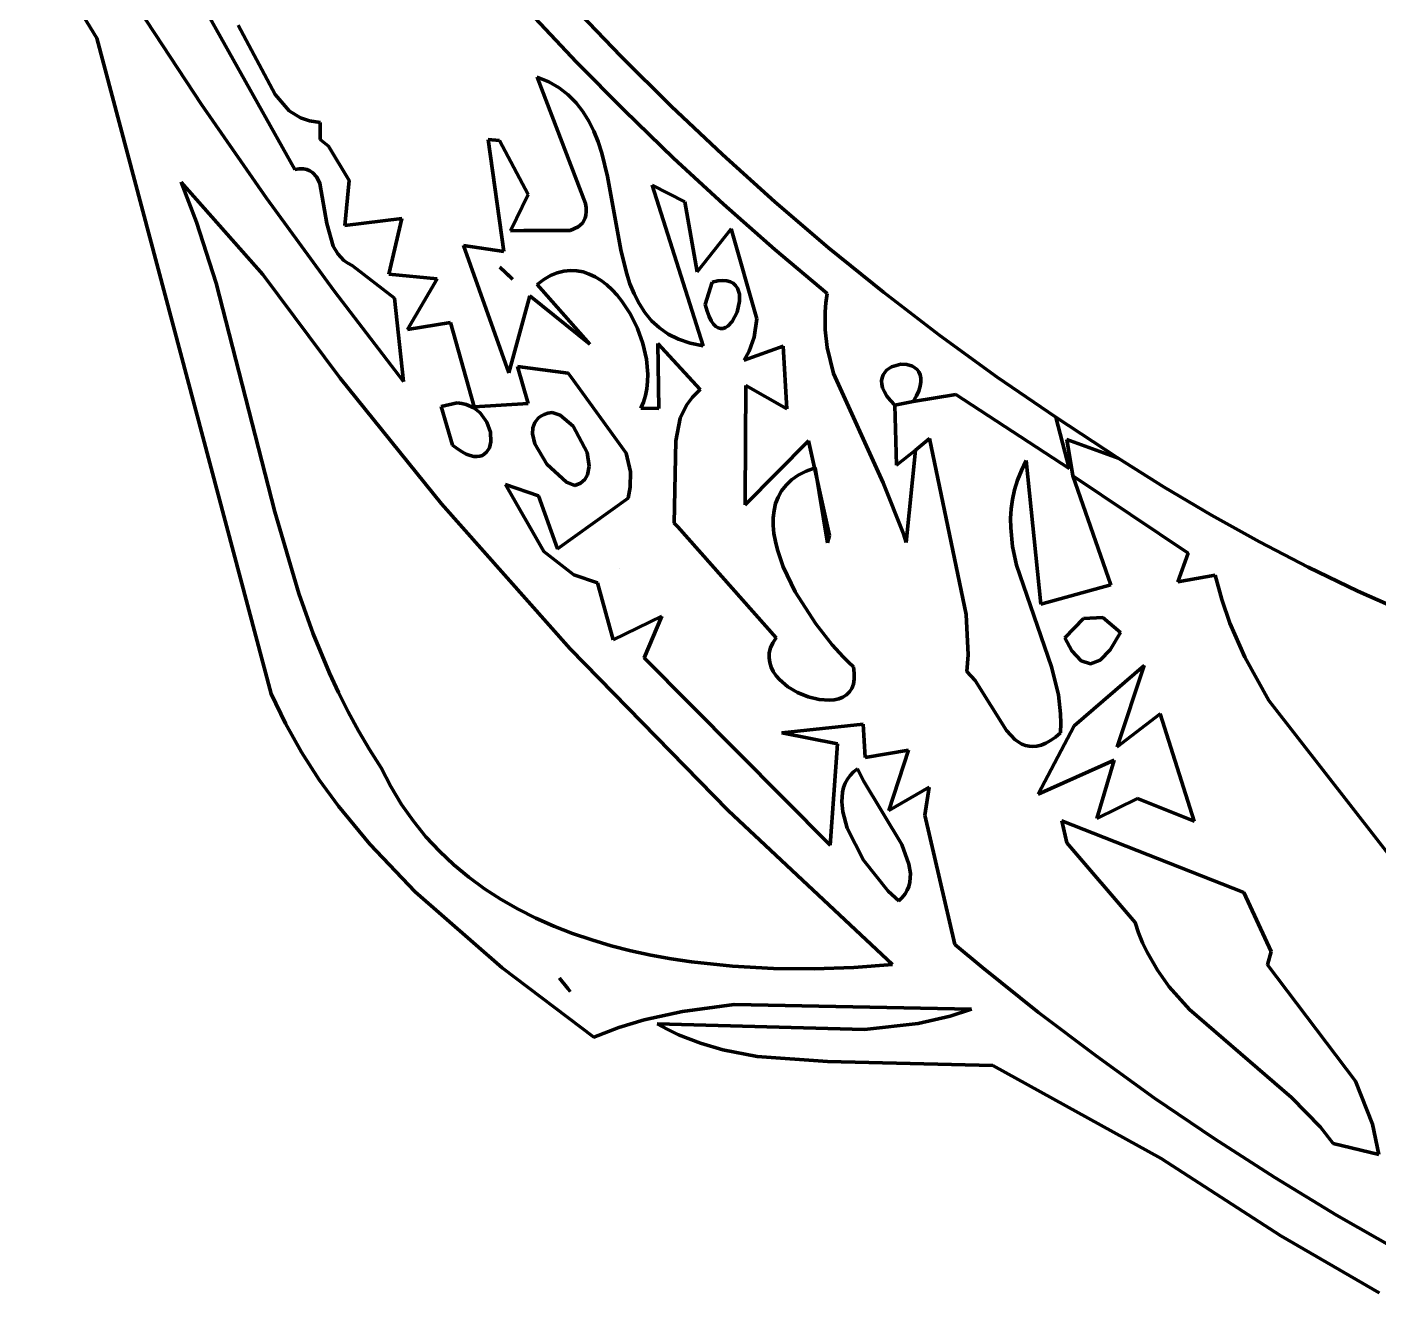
# Model space of a CAD drawing. Header units: millimetres. Extents: x 0 to 10.4, y 0 to 8.2.
# Drawn here: x 1.097 to 1.836, y 1.338 to 2.03 of the extents above; entities that cross this region are included whole.
import ezdxf

# ---------------------------------------------------------------- set-up
doc = ezdxf.new("R2010")
doc.units = ezdxf.units.MM
for name, color, linetype, lineweight in [('color#000000ff', 7, 'CONTINUOUS', 100), ('color#929292ff', 7, 'CONTINUOUS', 100), ('color#ffffffff', 7, 'CONTINUOUS', 100)]:
    doc.layers.add(name, color=color, linetype=linetype, lineweight=lineweight)

msp = doc.modelspace()

# ---------------------------------------------------------------- linework, layer by layer
at = {"layer": 'color#000000ff'}
for p, q in [((1.24354, 1.95246), (1.14, 2.13721)), ((1.13533, 2.02415), (1.09723, 2.08706)), ((1.15835, 2.04013), (1.19266, 1.98802)), ((1.39518, 2.04211), (1.42191, 2.01428)), ((1.39759, 2.0111), (1.37199, 2.03815)), ((1.21267, 2.03135), (1.23278, 1.99335)), ((1.23059, 1.66595), (1.13533, 2.02415)), ((1.4238, 1.98462), (1.39759, 2.0111)), ((1.42191, 2.01428), (1.4493, 1.9871)), ((1.37609, 2.00293), (1.38248, 2.00027)), ((1.40248, 1.93381), (1.37609, 2.00293)), ((1.38248, 2.00027), (1.38812, 1.99701)), ((1.38812, 1.99701), (1.39306, 1.9932)), ((1.19266, 1.98802), (1.22821, 1.93671)), ((1.23278, 1.99335), (1.24056, 1.98446)), ((1.39306, 1.9932), (1.39737, 1.98888)), ((1.39737, 1.98888), (1.4011, 1.98411)), ((1.24056, 1.98446), (1.24676, 1.98068)), ((1.24676, 1.98068), (1.25172, 1.97898)), ((1.4011, 1.98411), (1.40431, 1.97893)), ((1.45061, 1.95871), (1.4238, 1.98462)), ((1.4493, 1.9871), (1.47734, 1.96059)), ((1.25172, 1.97898), (1.25743, 1.97804)), ((1.25743, 1.97804), (1.25748, 1.96877)), ((1.40431, 1.97893), (1.40706, 1.97338)), ((1.40706, 1.97338), (1.4094, 1.96752)), ((1.25748, 1.96877), (1.26202, 1.96523)), ((1.35783, 1.9077), (1.34925, 1.96879)), ((1.34925, 1.96879), (1.35545, 1.96832)), ((1.35545, 1.96832), (1.37112, 1.93878)), ((1.4094, 1.96752), (1.4114, 1.9614)), ((1.26202, 1.96523), (1.27331, 1.94639)), ((1.4114, 1.9614), (1.41457, 1.94854)), ((1.47802, 1.9334), (1.45061, 1.95871)), ((1.47734, 1.96059), (1.50604, 1.93478)), ((1.24605, 1.95277), (1.24354, 1.95246)), ((1.24827, 1.95274), (1.24605, 1.95277)), ((1.25021, 1.95239), (1.24827, 1.95274)), ((1.2519, 1.95174), (1.25021, 1.95239)), ((1.25335, 1.95081), (1.2519, 1.95174)), ((1.18146, 1.94556), (1.18981, 1.9237)), ((1.22613, 1.895), (1.18146, 1.94556)), ((1.25566, 1.9482), (1.25335, 1.95081)), ((1.2573, 1.94472), (1.25566, 1.9482)), ((1.26104, 1.92298), (1.2573, 1.94472)), ((1.27331, 1.94639), (1.27092, 1.92183)), ((1.41457, 1.94854), (1.42173, 1.90851)), ((1.46675, 1.85601), (1.43896, 1.94386)), ((1.43896, 1.94386), (1.45689, 1.9348)), ((1.22821, 1.93671), (1.26501, 1.88624)), ((1.37112, 1.93878), (1.36152, 1.91889)), ((1.40281, 1.93146), (1.40248, 1.93381)), ((1.40269, 1.92746), (1.40288, 1.92934)), ((1.40288, 1.92934), (1.40281, 1.93146)), ((1.45689, 1.9348), (1.4635, 1.89653)), ((1.50605, 1.9087), (1.47802, 1.9334)), ((1.50604, 1.93478), (1.5354, 1.90969)), ((1.18981, 1.9237), (1.20059, 1.8903)), ((1.26457, 1.91054), (1.26104, 1.92298)), ((1.27092, 1.92183), (1.30217, 1.92562)), ((1.30217, 1.92562), (1.29496, 1.89524)), ((1.39858, 1.92102), (1.4008, 1.92304)), ((1.4008, 1.92304), (1.40228, 1.92579)), ((1.40228, 1.92579), (1.40269, 1.92746)), ((1.36152, 1.91889), (1.36885, 1.91913)), ((1.36885, 1.91913), (1.39411, 1.91912)), ((1.39411, 1.91912), (1.39858, 1.92102)), ((1.4635, 1.89653), (1.48222, 1.91999)), ((1.48222, 1.91999), (1.49617, 1.87084)), ((1.26707, 1.90628), (1.26457, 1.91054)), ((1.36054, 1.84125), (1.33574, 1.91098)), ((1.33574, 1.91098), (1.35783, 1.9077)), ((1.42173, 1.90851), (1.42486, 1.89594)), ((1.5347, 1.88464), (1.50605, 1.9087)), ((1.5354, 1.90969), (1.56542, 1.88534)), ((1.27046, 1.90269), (1.26707, 1.90628)), ((1.27254, 1.90119), (1.27046, 1.90269)), ((1.27491, 1.89993), (1.27254, 1.90119)), ((1.29813, 1.88216), (1.27491, 1.89993)), ((1.26834, 1.83838), (1.22613, 1.895)), ((1.29496, 1.89524), (1.32151, 1.89276)), ((1.32151, 1.89276), (1.30526, 1.86498)), ((1.35568, 1.89904), (1.3611, 1.89395)), ((1.36265, 1.8925), (1.35568, 1.89904)), ((1.3611, 1.89395), (1.36265, 1.8925)), ((1.37969, 1.89241), (1.37602, 1.88962)), ((1.38336, 1.89453), (1.37969, 1.89241)), ((1.38701, 1.89604), (1.38336, 1.89453)), ((1.39064, 1.89694), (1.38701, 1.89604)), ((1.39422, 1.89729), (1.39064, 1.89694)), ((1.39775, 1.8971), (1.39422, 1.89729)), ((1.40122, 1.89642), (1.39775, 1.8971)), ((1.4046, 1.89528), (1.40122, 1.89642)), ((1.40788, 1.89371), (1.4046, 1.89528)), ((1.41106, 1.89173), (1.40788, 1.89371)), ((1.42486, 1.89594), (1.42682, 1.89002)), ((1.20059, 1.8903), (1.23261, 1.76542)), ((1.26501, 1.88624), (1.30305, 1.83665)), ((1.37602, 1.88962), (1.40483, 1.85693)), ((1.41412, 1.88939), (1.41106, 1.89173)), ((1.41704, 1.88672), (1.41412, 1.88939)), ((1.41981, 1.88375), (1.41704, 1.88672)), ((1.42682, 1.89002), (1.42912, 1.8844)), ((1.47181, 1.89095), (1.468, 1.87872)), ((1.47486, 1.89162), (1.47181, 1.89095)), ((1.47752, 1.89185), (1.47486, 1.89162)), ((1.4798, 1.89166), (1.47752, 1.89185)), ((1.48172, 1.89111), (1.4798, 1.89166)), ((1.4833, 1.89023), (1.48172, 1.89111)), ((1.48456, 1.88907), (1.4833, 1.89023)), ((1.48552, 1.88767), (1.48456, 1.88907)), ((1.4866, 1.8843), (1.48552, 1.88767)), ((1.53392, 1.87964), (1.5347, 1.88464)), ((1.56542, 1.88534), (1.59612, 1.86176)), ((1.30305, 1.83665), (1.29813, 1.88216)), ((1.37207, 1.88345), (1.36054, 1.84125)), ((1.40483, 1.85693), (1.37207, 1.88345)), ((1.42242, 1.88051), (1.41981, 1.88375)), ((1.42709, 1.87336), (1.42242, 1.88051)), ((1.42912, 1.8844), (1.43183, 1.87913)), ((1.43183, 1.87913), (1.43499, 1.87425)), ((1.468, 1.87872), (1.46896, 1.87505)), ((1.48533, 1.87452), (1.4867, 1.88046)), ((1.4867, 1.88046), (1.4866, 1.8843)), ((1.53348, 1.87468), (1.53392, 1.87964)), ((1.43095, 1.86553), (1.42709, 1.87336)), ((1.43499, 1.87425), (1.43866, 1.86982)), ((1.43866, 1.86982), (1.4429, 1.86589)), ((1.46896, 1.87505), (1.47002, 1.87204)), ((1.47002, 1.87204), (1.47118, 1.86966)), ((1.48259, 1.86936), (1.48533, 1.87452)), ((1.49617, 1.87084), (1.49478, 1.86076)), ((1.53351, 1.86488), (1.53348, 1.87468)), ((1.30526, 1.86498), (1.32863, 1.8688)), ((1.32863, 1.8688), (1.34165, 1.82272)), ((1.43388, 1.85728), (1.43095, 1.86553)), ((1.4429, 1.86589), (1.44778, 1.86249)), ((1.44778, 1.86249), (1.45334, 1.85968)), ((1.47118, 1.86966), (1.47241, 1.86785)), ((1.47241, 1.86785), (1.47369, 1.86659)), ((1.47369, 1.86659), (1.475, 1.86582)), ((1.475, 1.86582), (1.47634, 1.86551)), ((1.47634, 1.86551), (1.47767, 1.86561)), ((1.47767, 1.86561), (1.47898, 1.86609)), ((1.47898, 1.86609), (1.48024, 1.8669)), ((1.48024, 1.8669), (1.48259, 1.86936)), ((1.53465, 1.85524), (1.53351, 1.86488)), ((1.43579, 1.84887), (1.43388, 1.85728)), ((1.4652, 1.83215), (1.44211, 1.8574)), ((1.44211, 1.8574), (1.44258, 1.82178)), ((1.45334, 1.85968), (1.45964, 1.8575)), ((1.45964, 1.8575), (1.46675, 1.85601)), ((1.4892, 1.84822), (1.51056, 1.85591)), ((1.49478, 1.86076), (1.49201, 1.85322)), ((1.51056, 1.85591), (1.51265, 1.82163)), ((1.53809, 1.84102), (1.53465, 1.85524)), ((1.59612, 1.86176), (1.62749, 1.83898)), ((1.43656, 1.84057), (1.43579, 1.84887)), ((1.49201, 1.85322), (1.4892, 1.84822)), ((1.37113, 1.8245), (1.36539, 1.84472)), ((1.36539, 1.84472), (1.39299, 1.84107)), ((1.39299, 1.84107), (1.3947, 1.83902)), ((1.43648, 1.83653), (1.43656, 1.84057)), ((1.56517, 1.78112), (1.53809, 1.84102)), ((1.56518, 1.8402), (1.56461, 1.83866)), ((1.56713, 1.84279), (1.56518, 1.8402)), ((1.56987, 1.84466), (1.56713, 1.84279)), ((1.57481, 1.84604), (1.56987, 1.84466)), ((1.57819, 1.84594), (1.57481, 1.84604)), ((1.5813, 1.84498), (1.57819, 1.84594)), ((1.5838, 1.8431), (1.5813, 1.84498)), ((1.58473, 1.8418), (1.5838, 1.8431)), ((1.5854, 1.84026), (1.58473, 1.8418)), ((1.58576, 1.83847), (1.5854, 1.84026)), ((1.32388, 1.76976), (1.26834, 1.83838)), ((1.3947, 1.83902), (1.42481, 1.79747)), ((1.43608, 1.83262), (1.43648, 1.83653)), ((1.49024, 1.83445), (1.48975, 1.77269)), ((1.51265, 1.82163), (1.49024, 1.83445)), ((1.56461, 1.83866), (1.56435, 1.83695)), ((1.56435, 1.83695), (1.56445, 1.83509)), ((1.56445, 1.83509), (1.56494, 1.83308)), ((1.56494, 1.83308), (1.56587, 1.83092)), ((1.58464, 1.83153), (1.58542, 1.83411)), ((1.58542, 1.83411), (1.58578, 1.83642)), ((1.58578, 1.83642), (1.58576, 1.83847)), ((1.62749, 1.83898), (1.65954, 1.81702)), ((1.43424, 1.82531), (1.43534, 1.82887)), ((1.43534, 1.82887), (1.43608, 1.83262)), ((1.45766, 1.82359), (1.46094, 1.82799)), ((1.46094, 1.82799), (1.4652, 1.83215)), ((1.56587, 1.83092), (1.56726, 1.82863)), ((1.56726, 1.82863), (1.56917, 1.8262)), ((1.56917, 1.8262), (1.57163, 1.82364)), ((1.60494, 1.82951), (1.58165, 1.82556)), ((1.58165, 1.82556), (1.58339, 1.82868)), ((1.58339, 1.82868), (1.58464, 1.83153)), ((1.66694, 1.78898), (1.60494, 1.82951)), ((1.33236, 1.82497), (1.32359, 1.82297)), ((1.32359, 1.82297), (1.32985, 1.80182)), ((1.33493, 1.82463), (1.33236, 1.82497)), ((1.33731, 1.82403), (1.33493, 1.82463)), ((1.34149, 1.82211), (1.33731, 1.82403)), ((1.34489, 1.81943), (1.34149, 1.82211)), ((1.34165, 1.82272), (1.37113, 1.8245)), ((1.34855, 1.81443), (1.34489, 1.81943)), ((1.37989, 1.81853), (1.37817, 1.81769)), ((1.3819, 1.81919), (1.37989, 1.81853)), ((1.38424, 1.81966), (1.3819, 1.81919)), ((1.38871, 1.81816), (1.38424, 1.81966)), ((1.3957, 1.81217), (1.38871, 1.81816)), ((1.43278, 1.82196), (1.43424, 1.82531)), ((1.44258, 1.82178), (1.43278, 1.82196)), ((1.4543, 1.8166), (1.45766, 1.82359)), ((1.57163, 1.82364), (1.57255, 1.79077)), ((1.3505, 1.8089), (1.34855, 1.81443)), ((1.37373, 1.81127), (1.37362, 1.80794)), ((1.37474, 1.81422), (1.37373, 1.81127)), ((1.37676, 1.81668), (1.37474, 1.81422)), ((1.37817, 1.81769), (1.37676, 1.81668)), ((1.40339, 1.79775), (1.3957, 1.81217)), ((1.45192, 1.80413), (1.4543, 1.8166)), ((1.65954, 1.81702), (1.66694, 1.78898)), ((1.34997, 1.80042), (1.35075, 1.80354)), ((1.35075, 1.80354), (1.3505, 1.8089)), ((1.37362, 1.80794), (1.3749, 1.80249)), ((1.45094, 1.7592), (1.45192, 1.80413)), ((1.48972, 1.76909), (1.52446, 1.80413)), ((1.52446, 1.80413), (1.53592, 1.75235)), ((1.66889, 1.78508), (1.6657, 1.80483)), ((1.6657, 1.80483), (1.69365, 1.79476)), ((1.32985, 1.80182), (1.33252, 1.79976)), ((1.33252, 1.79976), (1.33502, 1.79814)), ((1.33502, 1.79814), (1.33734, 1.79693)), ((1.33734, 1.79693), (1.33948, 1.79612)), ((1.33948, 1.79612), (1.34143, 1.79566)), ((1.34479, 1.79574), (1.3462, 1.79621)), ((1.3462, 1.79621), (1.34846, 1.79791)), ((1.34846, 1.79791), (1.34997, 1.80042)), ((1.3749, 1.80249), (1.38134, 1.79139)), ((1.40446, 1.79039), (1.40339, 1.79775)), ((1.42481, 1.79747), (1.42706, 1.78713)), ((1.57255, 1.79077), (1.58295, 1.79901)), ((1.58295, 1.79901), (1.57773, 1.74862)), ((1.34143, 1.79566), (1.3432, 1.79554)), ((1.3432, 1.79554), (1.34479, 1.79574)), ((1.38134, 1.79139), (1.3921, 1.78164)), ((1.40362, 1.7856), (1.40446, 1.79039)), ((1.52799, 1.78937), (1.52307, 1.78754)), ((1.53471, 1.74835), (1.52799, 1.78937)), ((1.69365, 1.79476), (1.71889, 1.77876)), ((1.3921, 1.78164), (1.3967, 1.77968)), ((1.39986, 1.78097), (1.40214, 1.78298)), ((1.40214, 1.78298), (1.40362, 1.7856)), ((1.42706, 1.78713), (1.42694, 1.77877)), ((1.51519, 1.78281), (1.51217, 1.77997)), ((1.51881, 1.78534), (1.51519, 1.78281)), ((1.52307, 1.78754), (1.51881, 1.78534)), ((1.57638, 1.75332), (1.56517, 1.78112)), ((1.73187, 1.74274), (1.66889, 1.78508)), ((1.37679, 1.77409), (1.35877, 1.78026)), ((1.35877, 1.78026), (1.3797, 1.74367)), ((1.38716, 1.74521), (1.37679, 1.77409)), ((1.3967, 1.77968), (1.39986, 1.78097)), ((1.42694, 1.77877), (1.42585, 1.77287)), ((1.50972, 1.77684), (1.50782, 1.77346)), ((1.51217, 1.77997), (1.50972, 1.77684)), ((1.71889, 1.77876), (1.74466, 1.76346)), ((1.39415, 1.6905), (1.32388, 1.76976)), ((1.42585, 1.77287), (1.38716, 1.74521)), ((1.48975, 1.77269), (1.48972, 1.76909)), ((1.50644, 1.76984), (1.50555, 1.76601)), ((1.50782, 1.77346), (1.50644, 1.76984)), ((1.23261, 1.76542), (1.24589, 1.72067)), ((1.45297, 1.75714), (1.45094, 1.7592)), ((1.50555, 1.76601), (1.50512, 1.76199)), ((1.50512, 1.76199), (1.50512, 1.75782)), ((1.74466, 1.76346), (1.77091, 1.7489)), ((1.50681, 1.6965), (1.45297, 1.75714)), ((1.50512, 1.75782), (1.50552, 1.7535)), ((1.50552, 1.7535), (1.5063, 1.74908)), ((1.53592, 1.75235), (1.53471, 1.74835)), ((1.57773, 1.74862), (1.57638, 1.75332)), ((1.5063, 1.74908), (1.50742, 1.74457)), ((1.50742, 1.74457), (1.51059, 1.73538)), ((1.77091, 1.7489), (1.79763, 1.73508)), ((1.3797, 1.74367), (1.39615, 1.73101)), ((1.72636, 1.72706), (1.73187, 1.74274)), ((1.39615, 1.73101), (1.40899, 1.72652)), ((1.42083, 1.73415), (1.42083, 1.73415)), ((1.51059, 1.73538), (1.51721, 1.72157)), ((1.74673, 1.73069), (1.72636, 1.72706)), ((1.75034, 1.71739), (1.74673, 1.73069)), ((1.79763, 1.73508), (1.82477, 1.72202)), ((1.40899, 1.72652), (1.4176, 1.69535)), ((1.82477, 1.72202), (1.85231, 1.70975)), ((1.24589, 1.72067), (1.25372, 1.69874)), ((1.51721, 1.72157), (1.52833, 1.70412)), ((1.7548, 1.70451), (1.75034, 1.71739)), ((1.4176, 1.69535), (1.44416, 1.70838)), ((1.44416, 1.70838), (1.43455, 1.68562)), ((1.52833, 1.70412), (1.53739, 1.69262)), ((1.76291, 1.68593), (1.7548, 1.70451)), ((1.25372, 1.69874), (1.26262, 1.67719)), ((1.50368, 1.69098), (1.50493, 1.69373)), ((1.50493, 1.69373), (1.50681, 1.6965)), ((1.53739, 1.69262), (1.54333, 1.68609)), ((1.48041, 1.6021), (1.39415, 1.6905)), ((1.43455, 1.68562), (1.53618, 1.58328)), ((1.50284, 1.68561), (1.50299, 1.68827)), ((1.50318, 1.68302), (1.50284, 1.68561)), ((1.50299, 1.68827), (1.50368, 1.69098)), ((1.54333, 1.68609), (1.54619, 1.68323)), ((1.776, 1.66233), (1.76291, 1.68593)), ((1.50397, 1.68051), (1.50318, 1.68302)), ((1.50516, 1.67811), (1.50397, 1.68051)), ((1.50672, 1.67581), (1.50516, 1.67811)), ((1.54619, 1.68323), (1.54893, 1.68069)), ((1.54893, 1.68069), (1.54945, 1.6771)), ((1.66958, 1.64848), (1.70786, 1.68136)), ((1.70786, 1.68136), (1.69321, 1.63685)), ((1.26262, 1.67719), (1.26754, 1.66659)), ((1.5086, 1.67365), (1.50672, 1.67581)), ((1.51315, 1.66977), (1.5086, 1.67365)), ((1.54898, 1.67121), (1.54807, 1.66887)), ((1.54945, 1.67395), (1.54898, 1.67121)), ((1.54945, 1.6771), (1.54945, 1.67395)), ((1.23848, 1.64964), (1.23059, 1.66595)), ((1.26754, 1.66659), (1.27279, 1.65611)), ((1.51848, 1.66658), (1.51315, 1.66977)), ((1.52426, 1.66421), (1.51848, 1.66658)), ((1.53015, 1.66278), (1.52426, 1.66421)), ((1.54091, 1.66322), (1.53845, 1.66266)), ((1.54314, 1.66411), (1.54091, 1.66322)), ((1.54511, 1.66534), (1.54314, 1.66411)), ((1.54676, 1.66692), (1.54511, 1.66534)), ((1.54807, 1.66887), (1.54676, 1.66692)), ((1.27279, 1.65611), (1.27842, 1.64576)), ((1.53581, 1.66241), (1.53015, 1.66278)), ((1.53845, 1.66266), (1.53581, 1.66241)), ((1.8511, 1.56591), (1.776, 1.66233)), ((1.24731, 1.63398), (1.23848, 1.64964)), ((1.50988, 1.64467), (1.55435, 1.64937)), ((1.55435, 1.64937), (1.55531, 1.63105)), ((1.65, 1.61114), (1.66958, 1.64848)), ((1.69321, 1.63685), (1.71666, 1.65505)), ((1.71666, 1.65505), (1.7353, 1.59632)), ((1.27842, 1.64576), (1.28443, 1.63556)), ((1.5402, 1.63853), (1.50988, 1.64467)), ((1.257, 1.61892), (1.24731, 1.63398)), ((1.28443, 1.63556), (1.29087, 1.6255)), ((1.53618, 1.58328), (1.5402, 1.63853)), ((1.55531, 1.63105), (1.57908, 1.63513)), ((1.57908, 1.63513), (1.56837, 1.60218)), ((1.69156, 1.62969), (1.65, 1.61114)), ((1.68201, 1.5977), (1.69156, 1.62969)), ((1.2675, 1.60444), (1.257, 1.61892)), ((1.29087, 1.6255), (1.29616, 1.61517)), ((1.54565, 1.61921), (1.54446, 1.61699)), ((1.54716, 1.62128), (1.54565, 1.61921)), ((1.549, 1.62318), (1.54716, 1.62128)), ((1.55119, 1.62491), (1.549, 1.62318)), ((1.55454, 1.61838), (1.55119, 1.62491)), ((1.29616, 1.61517), (1.30201, 1.60545)), ((1.54296, 1.61217), (1.54255, 1.6069)), ((1.54357, 1.61464), (1.54296, 1.61217)), ((1.54446, 1.61699), (1.54357, 1.61464)), ((1.57537, 1.58357), (1.55454, 1.61838)), ((1.56837, 1.60218), (1.59046, 1.61488)), ((1.59046, 1.61488), (1.58803, 1.59961)), ((1.28456, 1.58372), (1.2675, 1.60444)), ((1.30201, 1.60545), (1.3084, 1.59635)), ((1.54255, 1.6069), (1.54311, 1.60132)), ((1.70418, 1.60862), (1.68201, 1.5977)), ((1.7353, 1.59632), (1.70418, 1.60862)), ((1.3084, 1.59635), (1.31529, 1.58783)), ((1.57041, 1.51793), (1.48041, 1.6021)), ((1.54311, 1.60132), (1.5455, 1.59256)), ((1.58803, 1.59961), (1.60431, 1.52892)), ((1.5455, 1.59256), (1.55439, 1.57507)), ((1.30941, 1.55778), (1.28456, 1.58372)), ((1.31529, 1.58783), (1.32266, 1.57988)), ((1.57931, 1.57276), (1.57537, 1.58357)), ((1.32266, 1.57988), (1.33048, 1.57249)), ((1.55439, 1.57507), (1.56804, 1.55798)), ((1.33048, 1.57249), (1.33872, 1.56564)), ((1.58008, 1.56768), (1.57931, 1.57276)), ((1.57984, 1.56292), (1.58008, 1.56768)), ((1.33872, 1.56564), (1.34735, 1.55931)), ((1.57843, 1.55854), (1.57929, 1.56067)), ((1.57929, 1.56067), (1.57984, 1.56292)), ((1.35701, 1.51624), (1.30941, 1.55778)), ((1.34735, 1.55931), (1.35635, 1.55349)), ((1.35635, 1.55349), (1.36569, 1.54815)), ((1.56804, 1.55798), (1.57378, 1.55285)), ((1.57378, 1.55285), (1.5757, 1.55461)), ((1.5757, 1.55461), (1.57724, 1.55651)), ((1.57724, 1.55651), (1.57843, 1.55854)), ((1.36569, 1.54815), (1.37535, 1.54329)), ((1.37535, 1.54329), (1.38528, 1.53889)), ((1.38528, 1.53889), (1.39547, 1.53493)), ((1.39547, 1.53493), (1.40588, 1.53139)), ((1.40588, 1.53139), (1.4165, 1.52826)), ((1.4165, 1.52826), (1.42728, 1.52552)), ((1.42728, 1.52552), (1.43821, 1.52315)), ((1.43821, 1.52315), (1.44926, 1.52114)), ((1.60431, 1.52892), (1.61944, 1.51636)), ((1.77528, 1.51782), (1.77727, 1.52501)), ((1.77727, 1.52501), (1.77528, 1.51782)), ((1.40715, 1.47834), (1.35701, 1.51624)), ((1.44926, 1.52114), (1.46039, 1.51947)), ((1.46039, 1.51947), (1.48281, 1.51709)), ((1.48281, 1.51709), (1.50524, 1.51588)), ((1.50524, 1.51588), (1.52747, 1.5157)), ((1.52747, 1.5157), (1.54927, 1.51643)), ((1.54927, 1.51643), (1.57041, 1.51793)), ((1.61944, 1.51636), (1.6502, 1.4918)), ((1.38826, 1.51049), (1.39288, 1.50481)), ((1.3942, 1.50319), (1.38826, 1.51049)), ((1.39288, 1.50481), (1.3942, 1.50319)), ((1.48385, 1.49603), (1.45546, 1.49233)), ((1.61344, 1.49357), (1.48385, 1.49603)), ((1.60188, 1.48979), (1.61344, 1.49357)), ((1.4345, 1.48765), (1.42073, 1.48347)), ((1.45546, 1.49233), (1.4345, 1.48765)), ((1.44746, 1.4824), (1.44165, 1.48549)), ((1.44165, 1.48549), (1.55494, 1.48245)), ((1.55494, 1.48245), (1.58439, 1.48572)), ((1.58439, 1.48572), (1.60188, 1.48979)), ((1.6502, 1.4918), (1.68158, 1.46801)), ((1.42073, 1.48347), (1.40715, 1.47834)), ((1.45334, 1.47963), (1.44746, 1.4824)), ((1.46532, 1.47499), (1.45334, 1.47963)), ((1.47755, 1.47142), (1.46532, 1.47499)), ((1.49629, 1.46778), (1.47755, 1.47142)), ((1.53477, 1.46494), (1.49629, 1.46778)), ((1.62523, 1.46284), (1.53477, 1.46494)), ((1.68158, 1.46801), (1.71358, 1.445)), ((1.71718, 1.41188), (1.62523, 1.46284)), ((1.71358, 1.445), (1.74615, 1.42283)), ((1.74615, 1.42283), (1.7793, 1.4015)), ((1.78258, 1.36977), (1.71718, 1.41188)), ((1.7793, 1.4015), (1.813, 1.38106)), ((1.813, 1.38106), (1.84724, 1.36153)), ((1.83641, 1.33849), (1.78258, 1.36977))]:
    msp.add_line(p, q, dxfattribs=at)
at = {"layer": 'color#929292ff'}
for p, q in [((1.57163, 1.82364), (1.58165, 1.82556)), ((1.58165, 1.82556), (1.60494, 1.82951)), ((1.60494, 1.82951), (1.66694, 1.78898)), ((1.37817, 1.81769), (1.37989, 1.81853)), ((1.37989, 1.81853), (1.3819, 1.81919)), ((1.3819, 1.81919), (1.38424, 1.81966)), ((1.38424, 1.81966), (1.38871, 1.81816)), ((1.38871, 1.81816), (1.3957, 1.81217)), ((1.57255, 1.79077), (1.57163, 1.82364)), ((1.37362, 1.80794), (1.37373, 1.81127)), ((1.37373, 1.81127), (1.37474, 1.81422)), ((1.37474, 1.81422), (1.37676, 1.81668)), ((1.37676, 1.81668), (1.37817, 1.81769)), ((1.3957, 1.81217), (1.40339, 1.79775)), ((1.66694, 1.78898), (1.65954, 1.81702)), ((1.65954, 1.81702), (1.69365, 1.79476)), ((1.3749, 1.80249), (1.37362, 1.80794)), ((1.59053, 1.8054), (1.58295, 1.79901)), ((1.61063, 1.70933), (1.59053, 1.8054)), ((1.69365, 1.79476), (1.6657, 1.80483)), ((1.6657, 1.80483), (1.66889, 1.78508)), ((1.38134, 1.79139), (1.3749, 1.80249)), ((1.40339, 1.79775), (1.40446, 1.79039)), ((1.58295, 1.79901), (1.57255, 1.79077)), ((1.3921, 1.78164), (1.38134, 1.79139)), ((1.40446, 1.79039), (1.40362, 1.7856)), ((1.64348, 1.79339), (1.64083, 1.78802)), ((1.65147, 1.71496), (1.64348, 1.79339)), ((1.3967, 1.77968), (1.3921, 1.78164)), ((1.40214, 1.78298), (1.39986, 1.78097)), ((1.40362, 1.7856), (1.40214, 1.78298)), ((1.63871, 1.78269), (1.6371, 1.7774)), ((1.64083, 1.78802), (1.63871, 1.78269)), ((1.66889, 1.78508), (1.68971, 1.72553)), ((1.39986, 1.78097), (1.3967, 1.77968)), ((1.6371, 1.7774), (1.63594, 1.77215)), ((1.63522, 1.76693), (1.6349, 1.76175)), ((1.63594, 1.77215), (1.63522, 1.76693)), ((1.6349, 1.76175), (1.63494, 1.7566)), ((1.63494, 1.7566), (1.63599, 1.74636)), ((1.63599, 1.74636), (1.63812, 1.73621)), ((1.63812, 1.73621), (1.65725, 1.68074)), ((1.68971, 1.72553), (1.65147, 1.71496)), ((1.61162, 1.68715), (1.61063, 1.70933)), ((1.67477, 1.70704), (1.68525, 1.70755)), ((1.68525, 1.70755), (1.6949, 1.69943)), ((1.66454, 1.69651), (1.67477, 1.70704)), ((1.66844, 1.68945), (1.66454, 1.69651)), ((1.6949, 1.69943), (1.68932, 1.68997)), ((1.61091, 1.67816), (1.61162, 1.68715)), ((1.67345, 1.68399), (1.66844, 1.68945)), ((1.68932, 1.68997), (1.68389, 1.68424)), ((1.61556, 1.67311), (1.61091, 1.67816)), ((1.65725, 1.68074), (1.66099, 1.66539)), ((1.6786, 1.68225), (1.67345, 1.68399)), ((1.68389, 1.68424), (1.6786, 1.68225)), ((1.6326, 1.64593), (1.61556, 1.67311)), ((1.66099, 1.66539), (1.66225, 1.65503)), ((1.66242, 1.64981), (1.66223, 1.64454)), ((1.66225, 1.65503), (1.66242, 1.64981)), ((1.63746, 1.6408), (1.6326, 1.64593)), ((1.64104, 1.63847), (1.63746, 1.6408)), ((1.65937, 1.64219), (1.65665, 1.64032)), ((1.66223, 1.64454), (1.65937, 1.64219)), ((1.64295, 1.6377), (1.64104, 1.63847)), ((1.64496, 1.63724), (1.64295, 1.6377)), ((1.64707, 1.6371), (1.64496, 1.63724)), ((1.64929, 1.63731), (1.64707, 1.6371)), ((1.65162, 1.6379), (1.64929, 1.63731)), ((1.65407, 1.6389), (1.65162, 1.6379)), ((1.65665, 1.64032), (1.65407, 1.6389)), ((1.66288, 1.59655), (1.76233, 1.55734)), ((1.66566, 1.58447), (1.66288, 1.59655)), ((1.70297, 1.54099), (1.66566, 1.58447)), ((1.76233, 1.55734), (1.77727, 1.52501)), ((1.70485, 1.53531), (1.70297, 1.54099)), ((1.70702, 1.52988), (1.70485, 1.53531)), ((1.70947, 1.52467), (1.70702, 1.52988)), ((1.7151, 1.51488), (1.70947, 1.52467)), ((1.77727, 1.52501), (1.77528, 1.51782)), ((1.77528, 1.51782), (1.8235, 1.45414)), ((1.72161, 1.50582), (1.7151, 1.51488)), ((1.73271, 1.49333), (1.72161, 1.50582)), ((1.78849, 1.44524), (1.73271, 1.49333)), ((1.8235, 1.45414), (1.83264, 1.43072)), ((1.80422, 1.42902), (1.78849, 1.44524)), ((1.81117, 1.42008), (1.80422, 1.42902)), ((1.83264, 1.43072), (1.83609, 1.41408)), ((1.83609, 1.41408), (1.81117, 1.42008))]:
    msp.add_line(p, q, dxfattribs=at)
at = {"layer": 'color#ffffffff'}
for p, q in [((1.14, 2.13721), (1.24354, 1.95246)), ((1.09723, 2.08706), (1.13533, 2.02415)), ((1.19266, 1.98802), (1.15835, 2.04013)), ((1.42191, 2.01428), (1.39518, 2.04211)), ((1.37199, 2.03815), (1.39759, 2.0111)), ((1.23278, 1.99335), (1.21267, 2.03135)), ((1.13533, 2.02415), (1.23059, 1.66595)), ((1.39759, 2.0111), (1.4238, 1.98462)), ((1.4493, 1.9871), (1.42191, 2.01428)), ((1.37609, 2.00293), (1.40248, 1.93381)), ((1.38248, 2.00027), (1.37609, 2.00293)), ((1.38812, 1.99701), (1.38248, 2.00027)), ((1.39306, 1.9932), (1.38812, 1.99701)), ((1.22821, 1.93671), (1.19266, 1.98802)), ((1.24056, 1.98446), (1.23278, 1.99335)), ((1.39737, 1.98888), (1.39306, 1.9932)), ((1.4011, 1.98411), (1.39737, 1.98888)), ((1.24676, 1.98068), (1.24056, 1.98446)), ((1.25172, 1.97898), (1.24676, 1.98068)), ((1.40431, 1.97893), (1.4011, 1.98411)), ((1.4238, 1.98462), (1.45061, 1.95871)), ((1.47734, 1.96059), (1.4493, 1.9871)), ((1.25743, 1.97804), (1.25172, 1.97898)), ((1.25748, 1.96877), (1.25743, 1.97804)), ((1.40706, 1.97338), (1.40431, 1.97893)), ((1.4094, 1.96752), (1.40706, 1.97338)), ((1.26202, 1.96523), (1.25748, 1.96877)), ((1.35545, 1.96832), (1.34925, 1.96879)), ((1.34925, 1.96879), (1.35783, 1.9077)), ((1.37112, 1.93878), (1.35545, 1.96832)), ((1.4114, 1.9614), (1.4094, 1.96752)), ((1.27331, 1.94639), (1.26202, 1.96523)), ((1.41457, 1.94854), (1.4114, 1.9614)), ((1.45061, 1.95871), (1.47802, 1.9334)), ((1.50604, 1.93478), (1.47734, 1.96059)), ((1.24354, 1.95246), (1.24605, 1.95277)), ((1.24605, 1.95277), (1.24827, 1.95274)), ((1.24827, 1.95274), (1.25021, 1.95239)), ((1.25021, 1.95239), (1.2519, 1.95174)), ((1.2519, 1.95174), (1.25335, 1.95081)), ((1.18146, 1.94556), (1.22613, 1.895)), ((1.18981, 1.9237), (1.18146, 1.94556)), ((1.25335, 1.95081), (1.25566, 1.9482)), ((1.25566, 1.9482), (1.2573, 1.94472)), ((1.2573, 1.94472), (1.26104, 1.92298)), ((1.27092, 1.92183), (1.27331, 1.94639)), ((1.42173, 1.90851), (1.41457, 1.94854)), ((1.45689, 1.9348), (1.43896, 1.94386)), ((1.43896, 1.94386), (1.46675, 1.85601)), ((1.26501, 1.88624), (1.22821, 1.93671)), ((1.36152, 1.91889), (1.37112, 1.93878)), ((1.40248, 1.93381), (1.40281, 1.93146)), ((1.40288, 1.92934), (1.40269, 1.92746)), ((1.40281, 1.93146), (1.40288, 1.92934)), ((1.4635, 1.89653), (1.45689, 1.9348)), ((1.47802, 1.9334), (1.50605, 1.9087)), ((1.5354, 1.90969), (1.50604, 1.93478)), ((1.20059, 1.8903), (1.18981, 1.9237)), ((1.26104, 1.92298), (1.26457, 1.91054)), ((1.30217, 1.92562), (1.27092, 1.92183)), ((1.29496, 1.89524), (1.30217, 1.92562)), ((1.4008, 1.92304), (1.39858, 1.92102)), ((1.40228, 1.92579), (1.4008, 1.92304)), ((1.40269, 1.92746), (1.40228, 1.92579)), ((1.36885, 1.91913), (1.36152, 1.91889)), ((1.39411, 1.91912), (1.36885, 1.91913)), ((1.39858, 1.92102), (1.39411, 1.91912)), ((1.48222, 1.91999), (1.4635, 1.89653)), ((1.49617, 1.87084), (1.48222, 1.91999)), ((1.26457, 1.91054), (1.26707, 1.90628)), ((1.35783, 1.9077), (1.33574, 1.91098)), ((1.33574, 1.91098), (1.36054, 1.84125)), ((1.42486, 1.89594), (1.42173, 1.90851)), ((1.50605, 1.9087), (1.5347, 1.88464)), ((1.56542, 1.88534), (1.5354, 1.90969)), ((1.26707, 1.90628), (1.27046, 1.90269)), ((1.27046, 1.90269), (1.27254, 1.90119)), ((1.27254, 1.90119), (1.27491, 1.89993)), ((1.27491, 1.89993), (1.29813, 1.88216)), ((1.22613, 1.895), (1.26834, 1.83838)), ((1.32151, 1.89276), (1.29496, 1.89524)), ((1.30526, 1.86498), (1.32151, 1.89276)), ((1.35568, 1.89904), (1.36265, 1.8925)), ((1.3611, 1.89395), (1.35568, 1.89904)), ((1.36265, 1.8925), (1.3611, 1.89395)), ((1.37602, 1.88962), (1.37969, 1.89241)), ((1.37969, 1.89241), (1.38336, 1.89453)), ((1.38336, 1.89453), (1.38701, 1.89604)), ((1.38701, 1.89604), (1.39064, 1.89694)), ((1.39064, 1.89694), (1.39422, 1.89729)), ((1.39422, 1.89729), (1.39775, 1.8971)), ((1.39775, 1.8971), (1.40122, 1.89642)), ((1.40122, 1.89642), (1.4046, 1.89528)), ((1.4046, 1.89528), (1.40788, 1.89371)), ((1.40788, 1.89371), (1.41106, 1.89173)), ((1.42682, 1.89002), (1.42486, 1.89594)), ((1.23261, 1.76542), (1.20059, 1.8903)), ((1.30305, 1.83665), (1.26501, 1.88624)), ((1.40483, 1.85693), (1.37602, 1.88962)), ((1.41106, 1.89173), (1.41412, 1.88939)), ((1.41412, 1.88939), (1.41704, 1.88672)), ((1.41704, 1.88672), (1.41981, 1.88375)), ((1.42912, 1.8844), (1.42682, 1.89002)), ((1.468, 1.87872), (1.47181, 1.89095)), ((1.47181, 1.89095), (1.47486, 1.89162)), ((1.47486, 1.89162), (1.47752, 1.89185)), ((1.47752, 1.89185), (1.4798, 1.89166)), ((1.4798, 1.89166), (1.48172, 1.89111)), ((1.48172, 1.89111), (1.4833, 1.89023)), ((1.4833, 1.89023), (1.48456, 1.88907)), ((1.48456, 1.88907), (1.48552, 1.88767)), ((1.48552, 1.88767), (1.4866, 1.8843)), ((1.5347, 1.88464), (1.53392, 1.87964)), ((1.59612, 1.86176), (1.56542, 1.88534)), ((1.29813, 1.88216), (1.30305, 1.83665)), ((1.36054, 1.84125), (1.37207, 1.88345)), ((1.37207, 1.88345), (1.40483, 1.85693)), ((1.41981, 1.88375), (1.42242, 1.88051)), ((1.42242, 1.88051), (1.42709, 1.87336)), ((1.43183, 1.87913), (1.42912, 1.8844)), ((1.43499, 1.87425), (1.43183, 1.87913)), ((1.46896, 1.87505), (1.468, 1.87872)), ((1.4867, 1.88046), (1.48533, 1.87452)), ((1.4866, 1.8843), (1.4867, 1.88046)), ((1.53392, 1.87964), (1.53348, 1.87468)), ((1.42709, 1.87336), (1.43095, 1.86553)), ((1.43866, 1.86982), (1.43499, 1.87425)), ((1.4429, 1.86589), (1.43866, 1.86982)), ((1.47002, 1.87204), (1.46896, 1.87505)), ((1.47118, 1.86966), (1.47002, 1.87204)), ((1.48533, 1.87452), (1.48259, 1.86936)), ((1.49478, 1.86076), (1.49617, 1.87084)), ((1.53348, 1.87468), (1.53351, 1.86488)), ((1.32863, 1.8688), (1.30526, 1.86498)), ((1.34165, 1.82272), (1.32863, 1.8688)), ((1.43095, 1.86553), (1.43388, 1.85728)), ((1.44778, 1.86249), (1.4429, 1.86589)), ((1.45334, 1.85968), (1.44778, 1.86249)), ((1.47241, 1.86785), (1.47118, 1.86966)), ((1.47369, 1.86659), (1.47241, 1.86785)), ((1.475, 1.86582), (1.47369, 1.86659)), ((1.47634, 1.86551), (1.475, 1.86582)), ((1.47767, 1.86561), (1.47634, 1.86551)), ((1.47898, 1.86609), (1.47767, 1.86561)), ((1.48024, 1.8669), (1.47898, 1.86609)), ((1.48259, 1.86936), (1.48024, 1.8669)), ((1.53351, 1.86488), (1.53465, 1.85524)), ((1.43388, 1.85728), (1.43579, 1.84887)), ((1.44258, 1.82178), (1.44211, 1.8574)), ((1.44211, 1.8574), (1.4652, 1.83215)), ((1.45964, 1.8575), (1.45334, 1.85968)), ((1.46675, 1.85601), (1.45964, 1.8575)), ((1.51056, 1.85591), (1.4892, 1.84822)), ((1.49201, 1.85322), (1.49478, 1.86076)), ((1.51265, 1.82163), (1.51056, 1.85591)), ((1.53465, 1.85524), (1.53809, 1.84102)), ((1.62749, 1.83898), (1.59612, 1.86176)), ((1.43579, 1.84887), (1.43656, 1.84057)), ((1.4892, 1.84822), (1.49201, 1.85322)), ((1.39299, 1.84107), (1.36539, 1.84472)), ((1.36539, 1.84472), (1.37113, 1.8245)), ((1.3947, 1.83902), (1.39299, 1.84107)), ((1.43656, 1.84057), (1.43648, 1.83653)), ((1.53809, 1.84102), (1.56517, 1.78112)), ((1.56461, 1.83866), (1.56518, 1.8402)), ((1.56518, 1.8402), (1.56713, 1.84279)), ((1.56713, 1.84279), (1.56987, 1.84466)), ((1.56987, 1.84466), (1.57481, 1.84604)), ((1.57481, 1.84604), (1.57819, 1.84594)), ((1.57819, 1.84594), (1.5813, 1.84498)), ((1.5813, 1.84498), (1.5838, 1.8431)), ((1.5838, 1.8431), (1.58473, 1.8418)), ((1.58473, 1.8418), (1.5854, 1.84026)), ((1.5854, 1.84026), (1.58576, 1.83847)), ((1.26834, 1.83838), (1.32388, 1.76976)), ((1.42481, 1.79747), (1.3947, 1.83902)), ((1.43648, 1.83653), (1.43608, 1.83262)), ((1.48975, 1.77269), (1.49024, 1.83445)), ((1.49024, 1.83445), (1.51265, 1.82163)), ((1.56435, 1.83695), (1.56461, 1.83866)), ((1.56445, 1.83509), (1.56435, 1.83695)), ((1.56494, 1.83308), (1.56445, 1.83509)), ((1.56587, 1.83092), (1.56494, 1.83308)), ((1.58542, 1.83411), (1.58464, 1.83153)), ((1.58578, 1.83642), (1.58542, 1.83411)), ((1.58576, 1.83847), (1.58578, 1.83642)), ((1.65954, 1.81702), (1.62749, 1.83898)), ((1.43534, 1.82887), (1.43424, 1.82531)), ((1.43608, 1.83262), (1.43534, 1.82887)), ((1.46094, 1.82799), (1.45766, 1.82359)), ((1.4652, 1.83215), (1.46094, 1.82799)), ((1.56726, 1.82863), (1.56587, 1.83092)), ((1.56917, 1.8262), (1.56726, 1.82863)), ((1.57163, 1.82364), (1.56917, 1.8262)), ((1.58165, 1.82556), (1.57163, 1.82364)), ((1.58339, 1.82868), (1.58165, 1.82556)), ((1.58464, 1.83153), (1.58339, 1.82868)), ((1.32359, 1.82297), (1.33236, 1.82497)), ((1.32985, 1.80182), (1.32359, 1.82297)), ((1.33236, 1.82497), (1.33493, 1.82463)), ((1.33493, 1.82463), (1.33731, 1.82403)), ((1.33731, 1.82403), (1.34149, 1.82211)), ((1.34149, 1.82211), (1.34489, 1.81943)), ((1.37113, 1.8245), (1.34165, 1.82272)), ((1.34489, 1.81943), (1.34855, 1.81443)), ((1.43424, 1.82531), (1.43278, 1.82196)), ((1.43278, 1.82196), (1.44258, 1.82178)), ((1.45766, 1.82359), (1.4543, 1.8166)), ((1.34855, 1.81443), (1.3505, 1.8089)), ((1.4543, 1.8166), (1.45192, 1.80413)), ((1.69365, 1.79476), (1.65954, 1.81702)), ((1.35075, 1.80354), (1.34997, 1.80042)), ((1.3505, 1.8089), (1.35075, 1.80354)), ((1.45192, 1.80413), (1.45094, 1.7592)), ((1.52446, 1.80413), (1.48972, 1.76909)), ((1.53592, 1.75235), (1.52446, 1.80413)), ((1.58295, 1.79901), (1.59053, 1.8054)), ((1.59053, 1.8054), (1.61063, 1.70933)), ((1.33252, 1.79976), (1.32985, 1.80182)), ((1.33502, 1.79814), (1.33252, 1.79976)), ((1.33734, 1.79693), (1.33502, 1.79814)), ((1.33948, 1.79612), (1.33734, 1.79693)), ((1.34143, 1.79566), (1.33948, 1.79612)), ((1.3462, 1.79621), (1.34479, 1.79574)), ((1.34846, 1.79791), (1.3462, 1.79621)), ((1.34997, 1.80042), (1.34846, 1.79791)), ((1.42706, 1.78713), (1.42481, 1.79747)), ((1.57773, 1.74862), (1.58295, 1.79901)), ((1.3432, 1.79554), (1.34143, 1.79566)), ((1.34479, 1.79574), (1.3432, 1.79554)), ((1.52307, 1.78754), (1.52799, 1.78937)), ((1.52799, 1.78937), (1.53471, 1.74835)), ((1.64083, 1.78802), (1.64348, 1.79339)), ((1.64348, 1.79339), (1.65147, 1.71496)), ((1.71889, 1.77876), (1.69365, 1.79476)), ((1.42694, 1.77877), (1.42706, 1.78713)), ((1.51217, 1.77997), (1.51519, 1.78281)), ((1.51519, 1.78281), (1.51881, 1.78534)), ((1.51881, 1.78534), (1.52307, 1.78754)), ((1.56517, 1.78112), (1.57638, 1.75332)), ((1.6371, 1.7774), (1.63871, 1.78269)), ((1.63871, 1.78269), (1.64083, 1.78802)), ((1.68971, 1.72553), (1.66889, 1.78508)), ((1.66889, 1.78508), (1.73187, 1.74274)), ((1.3797, 1.74367), (1.35877, 1.78026)), ((1.35877, 1.78026), (1.37679, 1.77409)), ((1.37679, 1.77409), (1.38716, 1.74521)), ((1.42585, 1.77287), (1.42694, 1.77877)), ((1.50782, 1.77346), (1.50972, 1.77684)), ((1.50972, 1.77684), (1.51217, 1.77997)), ((1.63594, 1.77215), (1.6371, 1.7774)), ((1.74466, 1.76346), (1.71889, 1.77876)), ((1.32388, 1.76976), (1.39415, 1.6905)), ((1.38716, 1.74521), (1.42585, 1.77287)), ((1.48972, 1.76909), (1.48975, 1.77269)), ((1.50555, 1.76601), (1.50644, 1.76984)), ((1.50644, 1.76984), (1.50782, 1.77346)), ((1.6349, 1.76175), (1.63522, 1.76693)), ((1.63522, 1.76693), (1.63594, 1.77215)), ((1.24589, 1.72067), (1.23261, 1.76542)), ((1.45094, 1.7592), (1.45297, 1.75714)), ((1.50512, 1.76199), (1.50555, 1.76601)), ((1.50512, 1.75782), (1.50512, 1.76199)), ((1.63494, 1.7566), (1.6349, 1.76175)), ((1.77091, 1.7489), (1.74466, 1.76346)), ((1.45297, 1.75714), (1.50681, 1.6965)), ((1.50552, 1.7535), (1.50512, 1.75782)), ((1.5063, 1.74908), (1.50552, 1.7535)), ((1.53471, 1.74835), (1.53592, 1.75235)), ((1.57638, 1.75332), (1.57773, 1.74862)), ((1.63599, 1.74636), (1.63494, 1.7566)), ((1.50742, 1.74457), (1.5063, 1.74908)), ((1.51059, 1.73538), (1.50742, 1.74457)), ((1.63812, 1.73621), (1.63599, 1.74636)), ((1.79763, 1.73508), (1.77091, 1.7489)), ((1.39615, 1.73101), (1.3797, 1.74367)), ((1.73187, 1.74274), (1.72636, 1.72706)), ((1.40899, 1.72652), (1.39615, 1.73101)), ((1.42083, 1.73415), (1.42083, 1.73415)), ((1.51721, 1.72157), (1.51059, 1.73538)), ((1.65725, 1.68074), (1.63812, 1.73621)), ((1.72636, 1.72706), (1.74673, 1.73069)), ((1.74673, 1.73069), (1.75034, 1.71739)), ((1.82477, 1.72202), (1.79763, 1.73508)), ((1.4176, 1.69535), (1.40899, 1.72652)), ((1.65147, 1.71496), (1.68971, 1.72553)), ((1.85231, 1.70975), (1.82477, 1.72202)), ((1.25372, 1.69874), (1.24589, 1.72067)), ((1.52833, 1.70412), (1.51721, 1.72157)), ((1.75034, 1.71739), (1.7548, 1.70451)), ((1.44416, 1.70838), (1.4176, 1.69535)), ((1.43455, 1.68562), (1.44416, 1.70838)), ((1.61063, 1.70933), (1.61162, 1.68715)), ((1.68525, 1.70755), (1.67477, 1.70704)), ((1.6949, 1.69943), (1.68525, 1.70755)), ((1.53739, 1.69262), (1.52833, 1.70412)), ((1.67477, 1.70704), (1.66454, 1.69651)), ((1.7548, 1.70451), (1.76291, 1.68593)), ((1.26262, 1.67719), (1.25372, 1.69874)), ((1.50493, 1.69373), (1.50368, 1.69098)), ((1.50681, 1.6965), (1.50493, 1.69373)), ((1.54333, 1.68609), (1.53739, 1.69262)), ((1.66454, 1.69651), (1.66844, 1.68945)), ((1.68932, 1.68997), (1.6949, 1.69943)), ((1.39415, 1.6905), (1.48041, 1.6021)), ((1.53618, 1.58328), (1.43455, 1.68562)), ((1.50299, 1.68827), (1.50284, 1.68561)), ((1.50284, 1.68561), (1.50318, 1.68302)), ((1.50368, 1.69098), (1.50299, 1.68827)), ((1.54619, 1.68323), (1.54333, 1.68609)), ((1.61162, 1.68715), (1.61091, 1.67816)), ((1.66844, 1.68945), (1.67345, 1.68399)), ((1.68389, 1.68424), (1.68932, 1.68997)), ((1.76291, 1.68593), (1.776, 1.66233)), ((1.50318, 1.68302), (1.50397, 1.68051)), ((1.50397, 1.68051), (1.50516, 1.67811)), ((1.50516, 1.67811), (1.50672, 1.67581)), ((1.54893, 1.68069), (1.54619, 1.68323)), ((1.54945, 1.6771), (1.54893, 1.68069)), ((1.61091, 1.67816), (1.61556, 1.67311)), ((1.66099, 1.66539), (1.65725, 1.68074)), ((1.70786, 1.68136), (1.66958, 1.64848)), ((1.67345, 1.68399), (1.6786, 1.68225)), ((1.6786, 1.68225), (1.68389, 1.68424)), ((1.69321, 1.63685), (1.70786, 1.68136)), ((1.26754, 1.66659), (1.26262, 1.67719)), ((1.50672, 1.67581), (1.5086, 1.67365)), ((1.5086, 1.67365), (1.51315, 1.66977)), ((1.54807, 1.66887), (1.54898, 1.67121)), ((1.54898, 1.67121), (1.54945, 1.67395)), ((1.54945, 1.67395), (1.54945, 1.6771)), ((1.61556, 1.67311), (1.6326, 1.64593)), ((1.23059, 1.66595), (1.23848, 1.64964)), ((1.27279, 1.65611), (1.26754, 1.66659)), ((1.51315, 1.66977), (1.51848, 1.66658)), ((1.51848, 1.66658), (1.52426, 1.66421)), ((1.52426, 1.66421), (1.53015, 1.66278)), ((1.53845, 1.66266), (1.54091, 1.66322)), ((1.54091, 1.66322), (1.54314, 1.66411)), ((1.54314, 1.66411), (1.54511, 1.66534)), ((1.54511, 1.66534), (1.54676, 1.66692)), ((1.54676, 1.66692), (1.54807, 1.66887)), ((1.66225, 1.65503), (1.66099, 1.66539)), ((1.27842, 1.64576), (1.27279, 1.65611)), ((1.53015, 1.66278), (1.53581, 1.66241)), ((1.53581, 1.66241), (1.53845, 1.66266)), ((1.776, 1.66233), (1.8511, 1.56591)), ((1.23848, 1.64964), (1.24731, 1.63398)), ((1.55435, 1.64937), (1.50988, 1.64467)), ((1.55531, 1.63105), (1.55435, 1.64937)), ((1.66958, 1.64848), (1.65, 1.61114)), ((1.66223, 1.64454), (1.66242, 1.64981)), ((1.66242, 1.64981), (1.66225, 1.65503)), ((1.71666, 1.65505), (1.69321, 1.63685)), ((1.7353, 1.59632), (1.71666, 1.65505)), ((1.28443, 1.63556), (1.27842, 1.64576)), ((1.50988, 1.64467), (1.5402, 1.63853)), ((1.6326, 1.64593), (1.63746, 1.6408)), ((1.63746, 1.6408), (1.64104, 1.63847)), ((1.65665, 1.64032), (1.65937, 1.64219)), ((1.65937, 1.64219), (1.66223, 1.64454)), ((1.24731, 1.63398), (1.257, 1.61892)), ((1.29087, 1.6255), (1.28443, 1.63556)), ((1.5402, 1.63853), (1.53618, 1.58328)), ((1.57908, 1.63513), (1.55531, 1.63105)), ((1.56837, 1.60218), (1.57908, 1.63513)), ((1.64104, 1.63847), (1.64295, 1.6377)), ((1.64295, 1.6377), (1.64496, 1.63724)), ((1.64496, 1.63724), (1.64707, 1.6371)), ((1.64707, 1.6371), (1.64929, 1.63731)), ((1.64929, 1.63731), (1.65162, 1.6379)), ((1.65162, 1.6379), (1.65407, 1.6389)), ((1.65407, 1.6389), (1.65665, 1.64032)), ((1.65, 1.61114), (1.69156, 1.62969)), ((1.69156, 1.62969), (1.68201, 1.5977)), ((1.257, 1.61892), (1.2675, 1.60444)), ((1.29616, 1.61517), (1.29087, 1.6255)), ((1.54446, 1.61699), (1.54565, 1.61921)), ((1.54565, 1.61921), (1.54716, 1.62128)), ((1.54716, 1.62128), (1.549, 1.62318)), ((1.549, 1.62318), (1.55119, 1.62491)), ((1.55119, 1.62491), (1.55454, 1.61838)), ((1.30201, 1.60545), (1.29616, 1.61517)), ((1.54255, 1.6069), (1.54296, 1.61217)), ((1.54296, 1.61217), (1.54357, 1.61464)), ((1.54357, 1.61464), (1.54446, 1.61699)), ((1.55454, 1.61838), (1.57537, 1.58357)), ((1.59046, 1.61488), (1.56837, 1.60218)), ((1.58803, 1.59961), (1.59046, 1.61488)), ((1.2675, 1.60444), (1.28456, 1.58372)), ((1.3084, 1.59635), (1.30201, 1.60545)), ((1.54311, 1.60132), (1.54255, 1.6069)), ((1.68201, 1.5977), (1.70418, 1.60862)), ((1.70418, 1.60862), (1.7353, 1.59632)), ((1.31529, 1.58783), (1.3084, 1.59635)), ((1.48041, 1.6021), (1.57041, 1.51793)), ((1.5455, 1.59256), (1.54311, 1.60132)), ((1.60431, 1.52892), (1.58803, 1.59961)), ((1.66288, 1.59655), (1.66566, 1.58447)), ((1.76233, 1.55734), (1.66288, 1.59655)), ((1.55439, 1.57507), (1.5455, 1.59256)), ((1.28456, 1.58372), (1.30941, 1.55778)), ((1.32266, 1.57988), (1.31529, 1.58783)), ((1.57537, 1.58357), (1.57931, 1.57276)), ((1.66566, 1.58447), (1.70297, 1.54099)), ((1.33048, 1.57249), (1.32266, 1.57988)), ((1.56804, 1.55798), (1.55439, 1.57507)), ((1.33872, 1.56564), (1.33048, 1.57249)), ((1.57931, 1.57276), (1.58008, 1.56768)), ((1.58008, 1.56768), (1.57984, 1.56292)), ((1.34735, 1.55931), (1.33872, 1.56564)), ((1.57929, 1.56067), (1.57843, 1.55854)), ((1.57984, 1.56292), (1.57929, 1.56067)), ((1.30941, 1.55778), (1.35701, 1.51624)), ((1.35635, 1.55349), (1.34735, 1.55931)), ((1.36569, 1.54815), (1.35635, 1.55349)), ((1.57378, 1.55285), (1.56804, 1.55798)), ((1.5757, 1.55461), (1.57378, 1.55285)), ((1.57724, 1.55651), (1.5757, 1.55461)), ((1.57843, 1.55854), (1.57724, 1.55651)), ((1.77727, 1.52501), (1.76233, 1.55734)), ((1.37535, 1.54329), (1.36569, 1.54815)), ((1.38528, 1.53889), (1.37535, 1.54329)), ((1.39547, 1.53493), (1.38528, 1.53889)), ((1.70297, 1.54099), (1.70485, 1.53531)), ((1.40588, 1.53139), (1.39547, 1.53493)), ((1.4165, 1.52826), (1.40588, 1.53139)), ((1.70485, 1.53531), (1.70702, 1.52988)), ((1.70702, 1.52988), (1.70947, 1.52467)), ((1.42728, 1.52552), (1.4165, 1.52826)), ((1.43821, 1.52315), (1.42728, 1.52552)), ((1.44926, 1.52114), (1.43821, 1.52315)), ((1.61944, 1.51636), (1.60431, 1.52892)), ((1.70947, 1.52467), (1.7151, 1.51488)), ((1.77528, 1.51782), (1.77727, 1.52501)), ((1.35701, 1.51624), (1.40715, 1.47834)), ((1.46039, 1.51947), (1.44926, 1.52114)), ((1.48281, 1.51709), (1.46039, 1.51947)), ((1.50524, 1.51588), (1.48281, 1.51709)), ((1.52747, 1.5157), (1.50524, 1.51588)), ((1.54927, 1.51643), (1.52747, 1.5157)), ((1.57041, 1.51793), (1.54927, 1.51643)), ((1.6502, 1.4918), (1.61944, 1.51636)), ((1.8235, 1.45414), (1.77528, 1.51782)), ((1.38826, 1.51049), (1.3942, 1.50319)), ((1.39288, 1.50481), (1.38826, 1.51049)), ((1.7151, 1.51488), (1.72161, 1.50582)), ((1.3942, 1.50319), (1.39288, 1.50481)), ((1.72161, 1.50582), (1.73271, 1.49333)), ((1.45546, 1.49233), (1.48385, 1.49603)), ((1.48385, 1.49603), (1.61344, 1.49357)), ((1.61344, 1.49357), (1.60188, 1.48979)), ((1.73271, 1.49333), (1.78849, 1.44524)), ((1.42073, 1.48347), (1.4345, 1.48765)), ((1.4345, 1.48765), (1.45546, 1.49233)), ((1.55494, 1.48245), (1.44165, 1.48549)), ((1.44165, 1.48549), (1.44746, 1.4824)), ((1.58439, 1.48572), (1.55494, 1.48245)), ((1.60188, 1.48979), (1.58439, 1.48572)), ((1.68158, 1.46801), (1.6502, 1.4918)), ((1.40715, 1.47834), (1.42073, 1.48347)), ((1.44746, 1.4824), (1.45334, 1.47963)), ((1.45334, 1.47963), (1.46532, 1.47499)), ((1.46532, 1.47499), (1.47755, 1.47142)), ((1.47755, 1.47142), (1.49629, 1.46778)), ((1.49629, 1.46778), (1.53477, 1.46494)), ((1.53477, 1.46494), (1.62523, 1.46284)), ((1.71358, 1.445), (1.68158, 1.46801)), ((1.62523, 1.46284), (1.71718, 1.41188)), ((1.83264, 1.43072), (1.8235, 1.45414)), ((1.74615, 1.42283), (1.71358, 1.445)), ((1.78849, 1.44524), (1.80422, 1.42902)), ((1.80422, 1.42902), (1.81117, 1.42008)), ((1.83609, 1.41408), (1.83264, 1.43072)), ((1.7793, 1.4015), (1.74615, 1.42283)), ((1.81117, 1.42008), (1.83609, 1.41408)), ((1.71718, 1.41188), (1.78258, 1.36977)), ((1.813, 1.38106), (1.7793, 1.4015)), ((1.84724, 1.36153), (1.813, 1.38106)), ((1.78258, 1.36977), (1.83641, 1.33849))]:
    msp.add_line(p, q, dxfattribs=at)

doc.saveas('drawing.dxf')
